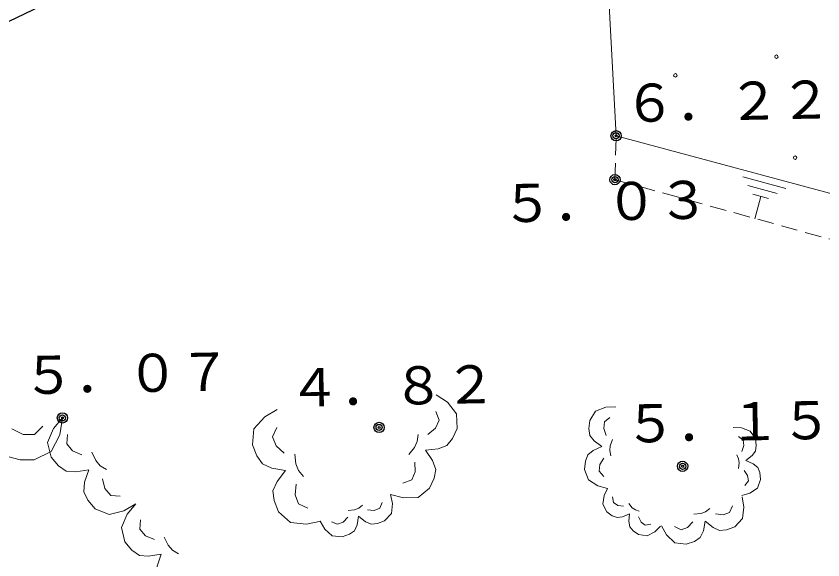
# Model space of a CAD drawing. Units: millimetres on the paper. Extents: x -947 to 759, y -3980 to 320.
# Drawn here: x -222.5 to -163.7, y -1599.8 to -1560.1 of the extents above; entities that cross this region are included whole.
import ezdxf
from ezdxf.enums import TextEntityAlignment as Align

# ---------------------------------------------------------------- set-up
doc = ezdxf.new("R2010")
doc.units = ezdxf.units.MM
doc.linetypes.add('DASHED1', pattern=[1.8, 1.2, -0.6])
doc.layers.add('0-1', color=7, linetype='Continuous', lineweight=9)
doc.layers.add('0-2', color=4, linetype='Continuous')
doc.layers.add('6-3', color=5, linetype='Continuous')
doc.styles.add('ＭＳ ゴシック', font='')
doc.styles.get('ＭＳ ゴシック').set_extended_font_data('MS Gothic')

msp = doc.modelspace()

# ---------------------------------------------------------------- linework, layer by layer
at = {"layer": '0-1'}
for p, q in [((-169.488, -1571.852), (-166.349, -1572.695)), ((-166.986, -1573.062), (-169.121, -1572.489)), ((-168.754, -1573.126), (-167.624, -1573.429)), ((-168.189, -1573.278), (-168.627, -1574.91))]:
    msp.add_line(p, q, dxfattribs=at)
for points in [[(-180.303, -1539.816), (-178.746, -1568.851), (-158.641, -1574.253), (-151.611, -1564.031)], [(-191.87, -1587.771), (-191.064, -1588.318), (-190.392, -1589.154), (-190.356, -1590.227), (-190.69, -1590.954), (-191.103, -1591.469), (-191.739, -1591.705), (-192.666, -1591.807), (-192.14, -1592.577), (-191.904, -1593.214), (-192.025, -1593.862), (-192.359, -1594.589), (-193.196, -1595.261), (-194.269, -1595.297), (-195.208, -1595.041)], [(-200.306, -1596.988), (-201.348, -1597.205), (-202.517, -1597.096), (-203.387, -1596.308), (-203.704, -1595.492), (-203.794, -1594.776), (-203.495, -1594.097), (-202.87, -1593.291), (-203.875, -1593.118), (-204.555, -1592.819), (-204.971, -1592.23), (-205.288, -1591.414), (-205.179, -1590.245), (-204.391, -1589.376), (-203.475, -1588.832)], [(-179.379, -1594.604), (-180.082, -1594.41), (-180.761, -1593.977), (-181.044, -1593.224), (-180.982, -1592.627), (-180.813, -1592.162), (-180.418, -1591.841), (-179.784, -1591.545), (-180.343, -1591.125), (-180.664, -1590.73), (-180.733, -1590.24), (-180.671, -1589.643), (-180.239, -1588.964), (-179.485, -1588.681), (-178.757, -1588.636)], [(-219.149, -1589.457), (-219.364, -1590.685), (-219.988, -1591.91), (-221.223, -1592.516), (-222.248, -1592.508), (-223.066, -1592.297), (-223.676, -1591.677), (-224.283, -1590.647), (-224.906, -1591.668), (-225.526, -1592.278), (-226.348, -1592.477), (-227.372, -1592.469), (-228.598, -1591.844), (-229.203, -1590.61), (-229.399, -1589.378)], [(-213.813, -1595.736), (-214.674, -1596.252), (-215.749, -1596.518), (-216.767, -1596.085), (-217.303, -1595.457), (-217.605, -1594.848), (-217.549, -1594.15), (-217.242, -1593.238), (-218.191, -1593.396), (-218.889, -1593.341), (-219.443, -1592.946), (-219.978, -1592.318), (-220.243, -1591.243), (-219.811, -1590.224), (-219.164, -1589.456)], [(-191.901, -1588.99), (-191.665, -1589.626), (-191.932, -1590.208), (-192.49, -1590.656)], [(-179.458, -1590.735), (-179.647, -1590.233), (-179.597, -1589.755), (-179.202, -1589.434)], [(-220.589, -1590.06), (-221.208, -1590.671), (-222.028, -1590.665), (-222.845, -1590.248)], [(-202.987, -1592.022), (-203.567, -1591.496), (-203.82, -1590.844), (-203.521, -1590.164)], [(-170.189, -1590.168), (-169.582, -1590.191), (-168.949, -1590.413), (-168.576, -1590.971), (-168.513, -1591.467), (-168.561, -1591.876), (-168.821, -1592.212), (-169.279, -1592.572), (-168.745, -1592.807), (-168.41, -1593.067), (-168.261, -1593.451), (-168.198, -1593.947), (-168.42, -1594.58), (-168.977, -1594.953), (-169.56, -1595.128)], [(-217.74, -1592.145), (-218.419, -1591.857), (-218.847, -1591.354), (-218.792, -1590.657)], [(-193.205, -1590.679), (-193.26, -1591.182), (-193.46, -1591.618), (-193.873, -1592.133)], [(-179.13, -1592.217), (-179.212, -1591.847), (-179.175, -1591.488), (-179.005, -1591.023)], [(-169.804, -1590.824), (-169.468, -1591.084), (-169.418, -1591.481), (-169.566, -1591.903)], [(-215.954, -1593.224), (-216.4, -1592.954), (-216.721, -1592.578), (-217.024, -1591.968)], [(-201.574, -1593.726), (-201.927, -1593.3), (-202.117, -1592.811), (-202.208, -1592.095)], [(-179.649, -1593.731), (-179.97, -1593.336), (-179.92, -1592.858), (-179.632, -1592.406)], [(-169.937, -1592.152), (-169.8, -1592.437), (-169.763, -1592.735), (-169.812, -1593.144)], [(-193.425, -1592.691), (-193.401, -1593.406), (-193.668, -1593.988), (-194.305, -1594.224)], [(-169.39, -1593.292), (-169.141, -1593.664), (-169.091, -1594.06), (-169.35, -1594.396)], [(-214.939, -1595.178), (-215.637, -1595.122), (-216.065, -1594.62), (-216.242, -1593.904)], [(-201.239, -1596.037), (-201.919, -1595.737), (-202.172, -1595.085), (-202.1, -1594.306)], [(-175.507, -1597.37), (-175.916, -1597.779), (-176.479, -1598.077), (-177.108, -1597.977), (-177.495, -1597.701), (-177.749, -1597.403), (-177.815, -1597.006), (-177.771, -1596.453), (-178.279, -1596.674), (-178.676, -1596.74), (-179.041, -1596.597), (-179.427, -1596.321), (-179.725, -1595.757), (-179.626, -1595.128), (-179.372, -1594.609)], [(-195.209, -1595.043), (-195.076, -1595.698), (-195.149, -1596.433), (-195.648, -1596.976), (-196.162, -1597.172), (-196.612, -1597.227), (-197.038, -1597.036), (-197.543, -1596.64), (-197.655, -1597.271), (-197.845, -1597.697), (-198.217, -1597.957), (-198.731, -1598.153), (-199.465, -1598.08), (-200.009, -1597.581), (-200.347, -1597.004)], [(-178.201, -1595.912), (-178.621, -1595.846), (-178.93, -1595.625), (-178.996, -1595.227)], [(-169.547, -1595.228), (-169.411, -1595.976), (-169.51, -1596.808), (-170.089, -1597.415), (-170.677, -1597.626), (-171.19, -1597.678), (-171.67, -1597.452), (-172.234, -1596.99), (-172.375, -1597.706), (-172.601, -1598.185), (-173.03, -1598.472), (-173.618, -1598.684), (-174.45, -1598.585), (-175.057, -1598.006), (-175.428, -1597.342)], [(-208.625, -1601.825), (-209.459, -1602.326), (-210.501, -1602.583), (-211.489, -1602.164), (-212.008, -1601.555), (-212.302, -1600.964), (-212.248, -1600.288), (-211.95, -1599.403), (-212.87, -1599.557), (-213.547, -1599.503), (-214.084, -1599.119), (-214.602, -1598.51), (-214.86, -1597.469), (-214.441, -1596.481), (-213.813, -1595.736)], [(-197.264, -1595.827), (-197.533, -1596.047), (-197.842, -1596.165), (-198.292, -1596.219)], [(-195.81, -1595.625), (-196.001, -1596.051), (-196.412, -1596.208), (-196.902, -1596.16)], [(-177.053, -1596.266), (-177.34, -1596.177), (-177.572, -1596.012), (-177.826, -1595.714)], [(-170.243, -1595.876), (-170.47, -1596.356), (-170.94, -1596.525), (-171.495, -1596.459)], [(-171.9, -1596.073), (-172.21, -1596.318), (-172.563, -1596.445), (-173.076, -1596.496)], [(-212.433, -1598.343), (-213.091, -1598.064), (-213.506, -1597.577), (-213.452, -1596.9)], [(-198.34, -1596.709), (-198.673, -1597.071), (-199.084, -1597.228), (-199.51, -1597.037)], [(-176.214, -1597.216), (-176.611, -1597.282), (-176.921, -1597.061), (-177.119, -1596.685)], [(-173.142, -1597.051), (-173.528, -1597.456), (-173.998, -1597.625), (-174.478, -1597.399)], [(-210.7, -1599.39), (-211.133, -1599.128), (-211.445, -1598.763), (-211.738, -1598.172)]]:
    msp.add_lwpolyline(points, dxfattribs=at)
at = {"layer": '0-1', "linetype": 'DASHED1'}
msp.add_lwpolyline([(-158.578, -1577.671), (-178.825, -1572.057), (-178.746, -1568.851)], dxfattribs=at)
at = {"layer": '0-1'}
for centre in [(-167.043, -1563.073), (-174.418, -1564.438), (-165.678, -1570.448)]:
    msp.add_circle(centre, 0.125, dxfattribs=at)
at = {"layer": '0-2'}
for centre, radius in [((-178.746, -1568.851), 0.375), ((-178.746, -1568.851), 0.225), ((-178.746, -1568.851), 0.075), ((-178.825, -1572.057), 0.375), ((-178.825, -1572.057), 0.225), ((-178.825, -1572.057), 0.075), ((-219.164, -1589.456), 0.375), ((-219.164, -1589.456), 0.225), ((-219.164, -1589.456), 0.075), ((-196.045, -1590.151), 0.375), ((-196.045, -1590.151), 0.225), ((-196.045, -1590.151), 0.075), ((-173.888, -1592.991), 0.375), ((-173.888, -1592.991), 0.225), ((-173.888, -1592.991), 0.075)]:
    msp.add_circle(centre, radius, dxfattribs=at)
at = {"layer": '6-3'}
msp.add_lwpolyline([(-28.73, -1430.974), (-20.303, -1525.506), (-46.698, -1527.721), (-53.15, -1479.21), (-60.259, -1482.454), (-67.636, -1502.572), (-98.686, -1525.11), (-101.208, -1522.449), (-70.263, -1498.581), (-65.034, -1484.776), (-254.137, -1575.373), (-264.886, -1704.339), (-84.892, -1681.479), (13.252, -1714.309), (123.849, -1752.254), (253.519, -1796.285), (287.449, -1808.63)], dxfattribs=at)

# ---------------------------------------------------------------- texts
at = {"layer": '0-2', "style": 'ＭＳ ゴシック'}
for s, rotation, p in [('６．２２', 1.097, (-178.151, -1568.696)), ('５．０３', 1.097, (-187.082, -1576.018)), ('５．０７', 1.096, (-222.03, -1588.572)), ('４．８２', 1.097, (-202.631, -1589.488)), ('５．１５', 1.096, (-178.105, -1592.109))]:
    msp.add_text(s, height=2.786, rotation=rotation, dxfattribs=at).set_placement(p, align=Align.BOTTOM_LEFT)

doc.saveas('drawing.dxf')
